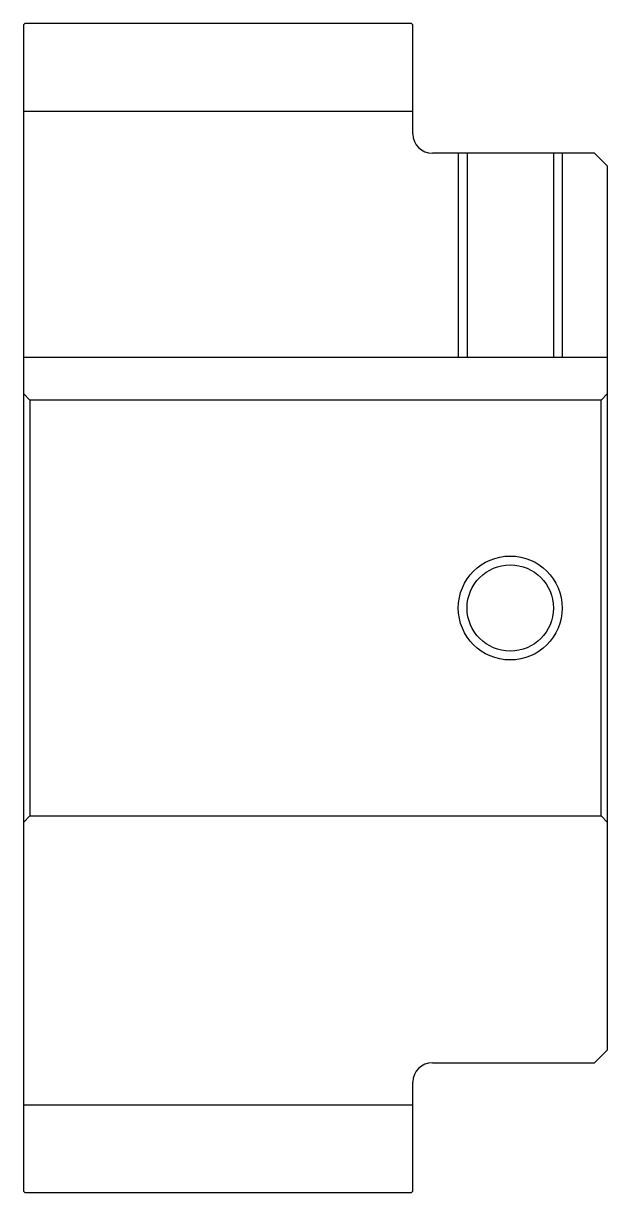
# Model space of a CAD drawing. Header units: metres. Extents: x 202 to 512, y 159 to 249.
# Drawn here: x 202.5 to 247.5, y 158.8 to 248.8 of the extents above.
import ezdxf

# ---------------------------------------------------------------- set-up
doc = ezdxf.new("R2010")
doc.units = ezdxf.units.M

msp = doc.modelspace()

# ---------------------------------------------------------------- linework, layer by layer
at = {"color": 4}
for p, q in [((202.5, 242), (232.5, 242)), ((202.5, 223.050003), (247.5, 223.050003)), ((203, 219.75), (203, 187.75)), ((247, 219.75), (247.5, 220.25)), ((247, 187.75), (247.5, 187.25)), ((202.5, 165.5), (232.5, 165.5))]:
    msp.add_line(p, q, dxfattribs=at)
for points in [[(232.5, 240.25), (232.5, 248.649994), (232.399994, 248.75), (202.600006, 248.75), (202.5, 248.649994), (202.5, 187.25)], [(234, 168.75), (246.5, 168.75), (247.5, 169.75), (247.5, 237.75), (246.5, 238.75), (234, 238.75)], [(236, 238.75), (236, 223.050003)], [(236.675003, 238.75), (236.675003, 223.050003)], [(243.324997, 238.75), (243.324997, 223.050003)], [(244, 238.75), (244, 223.050003)], [(202.5, 187.25), (203, 187.75), (247, 187.75), (247, 219.75), (203, 219.75), (202.5, 220.25)], [(202.5, 187.25), (202.5, 158.850006), (202.600006, 158.75), (232.399994, 158.75), (232.5, 158.850006), (232.5, 167.25)]]:
    msp.add_lwpolyline(points, dxfattribs=at)
at = {"color": 7}
msp.add_circle((240, 203.75), 4, dxfattribs=at)
at = {"color": 4}
msp.add_circle((240, 203.75), 3.325, dxfattribs=at)
for centre, start, end in [((234, 240.25), 180, 270), ((234, 167.25), 90, 180)]:
    msp.add_arc(centre, 1.5, start, end, dxfattribs=at)

doc.saveas('drawing.dxf')
